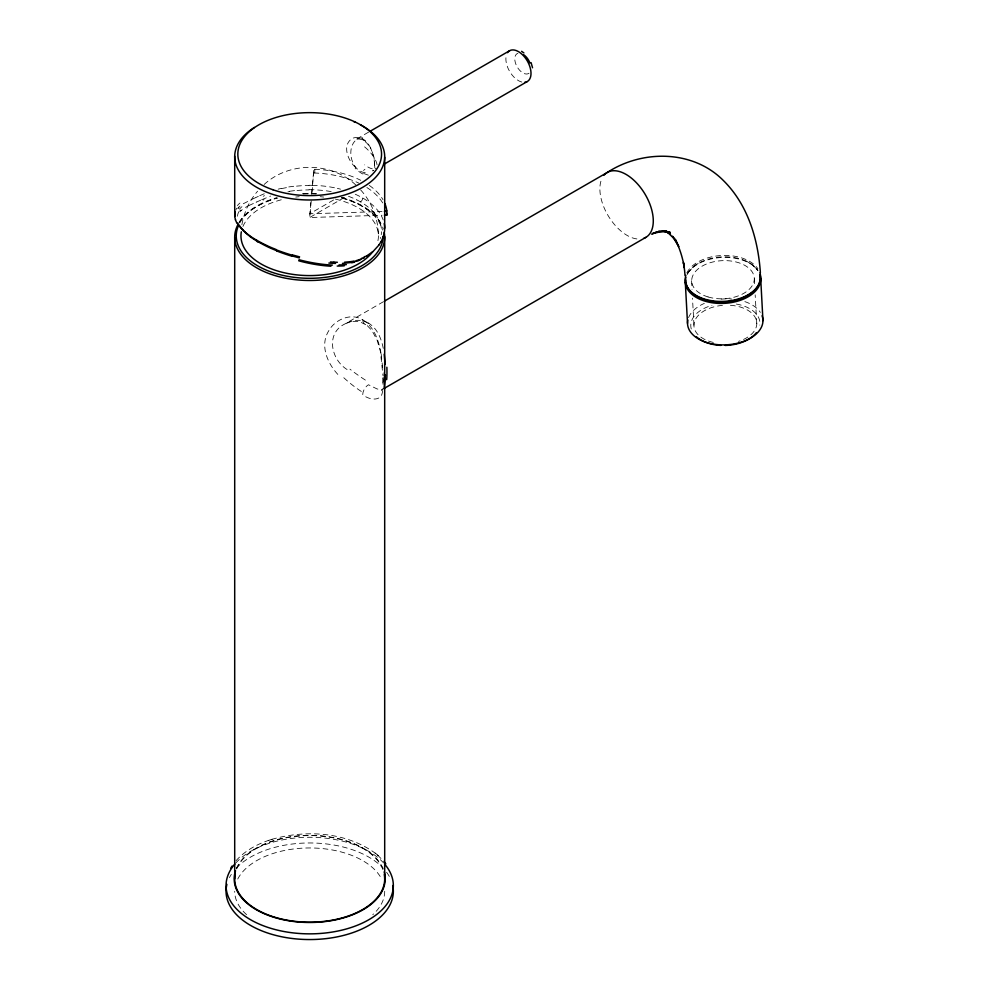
<?xml version="1.0" encoding="UTF-8"?>
<svg xmlns="http://www.w3.org/2000/svg" width="989" height="989" viewBox="0 0 989 989"><rect width="100%" height="100%" fill="white"/><g stroke="black" fill="none" stroke-linecap="round" stroke-linejoin="round"><path stroke-width="0.74" stroke-dasharray="4.95 3.71" d="M383.176 381.049L383.188 379.232A8.135 4.698 0 0 1 383.238 377.229M355.558 167.438C347.856 160.675 341.428 144.493 352.826 138.139C369.268 133.119 376.018 158.116 374.176 168.34M383.027 378.095L382.817 384.523M383.163 381.494L383.077 384.461M310.731 202.646L309.693 217.518L382.014 215.268M311.51 194.289L313.859 169.243L314.811 169.267A77.253 44.604 0 0 1 360.75 180.307M311.251 200.816L309.693 217.518L346.113 196.49M312.03 192.472L313.859 169.243M374.843 167.969L374.065 157.412L370.43 147.472M382.496 390.63C382.508 402.152 369.021 400.137 362.728 394.71A8.135 4.698 -60 0 1 368.477 384.746L377.155 388.986L382.113 389.567M241.885 224.738C244.036 212.45 249.339 200.631 257.597 191.211M381.569 390.68L382.681 388.751M688.084 272.531L694.204 265.992L699.421 262.678M239.078 222.34C247.361 209.26 262.097 202.003 276.512 197.751M237.62 208.37L240.006 206.058M239.944 211.72L242.243 209.569M236.05 860.69C244.74 850.899 256.571 844.408 268.872 840.304M372.766 170.887L373.459 170.256L372.742 170.813M264.15 184.473C289.221 161.417 331.315 161.702 356.028 185.19M243.294 203.734L253.703 198.505M245.433 207.406L248.857 205.576M368.613 132.13L355.286 139.82C359.316 137.31 366.474 140.673 369.997 147.509M333.59 199.976L309.693 213.772L382.014 211.522M383.547 301.645L345.062 323.86C325.307 333.206 331.006 359.86 347.287 369.651M248.882 205.564L255.669 202.461M256.015 197.441L258.339 196.354M255.731 197.59L254 198.369M260.676 200.174L256.843 201.941M259.736 195.711L264.558 193.621M261.714 199.704L270.578 196.094M256.744 201.991L256.114 202.263M271.654 839.401C306.021 829.462 346.546 831.885 375.968 853.73M268.204 840.514L272.259 839.204M278.181 189.146L281.296 188.392M288.788 186.933L296.341 185.944M289.653 191.26L296.885 190.308M302.56 193.436L316.159 193.399M309.001 185.289L312.314 185.314M309.025 189.678L312.203 189.703A71.826 41.044 0.2 0 1 320.473 190.222L323.452 190.469A71.826 41.217 0.1 0 1 331.463 191.668M313.859 172.988L314.811 173.013A77.253 44.604 0 0 1 358.896 183.138M320.968 185.796L324.058 186.105A74.991 43.046 0.1 0 1 337.212 188.355M368.341 175.177L362.728 173.112A3.14 1.817 -60 0 1 364.953 169.267M341.23 197.293C357.239 201.756 374.225 209.915 382.001 225.467M746.497 261.22L751.64 264.15L757.339 269.589M356.819 199.877L357.252 200.099A71.826 41.427 0.1 0 1 372.334 210.88M383.275 348.388C381.358 338.757 377.365 328.323 368.477 323.106A8.135 4.698 -60 0 1 362.728 319.781C350.749 312.524 334.752 319.546 328.484 331.204C319.212 346.595 328.484 365.683 340.241 376.846M368.477 323.106C361.331 318.854 352.059 319.731 345.062 323.86L351.416 321.4L350.526 321.598L359.205 321.462L367.278 325.455L366.585 324.874L372.062 330.685L377.192 340.414L380.394 351.429L382.953 375.511M362.728 319.781C374.398 326.877 378.824 341.081 381.124 353.765M377.452 854.966L384.227 861.74M375.115 853.037L378.342 855.695M360.639 189.913C371.988 202.349 378.342 219.076 378.428 235.901M380.209 223.217L380.716 224.923A71.838 41.34 0.4 0 1 381.235 234.702M381.21 354.285L382.966 370.826M756.758 323.477L755.176 294.883M693.981 325.257L692.485 298.171M374.596 163.704L374.51 161.899M754.36 278.713L754.731 286.044M691.583 280.666L692.028 289.357M378.255 232.118L378.33 233.874M314.811 169.267L314.811 173.013M369.256 185.376A77.253 44.604 0 0 1 382.978 199.667M366.857 187.514A77.253 44.604 0 0 1 382.978 203.413M384.696 891.262A74.991 43.293 0 0 1 372.791 914.664M246.607 914.664A74.991 43.293 0 0 1 234.702 891.262M237.743 879.06A74.991 43.293 0 0 1 309.693 847.956A74.991 43.293 0 0 1 381.655 879.06M636.904 238.942A37.743 21.35 59 0 1 608.087 215.577A37.743 21.35 59 0 1 601.572 179.343M383.992 372.63A42.91 8.369 82.3 0 1 384.066 375.214M384.103 379.541A42.91 8.369 82.3 0 1 384.066 381.556M361.306 391.459A37.063 9.618 40.9 0 1 342.305 376.327M365.361 380.073A34.615 5.452 36.5 0 1 349.933 369.157M335.382 199.098A68.736 39.684 0 0 1 377.625 241.959M242.935 226.469A68.736 39.684 0 0 1 284.028 199.098M295.76 197.058A68.736 39.684 0 0 1 299.21 196.687M320.176 196.687A68.736 39.684 0 0 1 323.626 197.058M239.857 222.822A73.421 42.391 0 0 1 276.895 197.985M303.252 193.683A73.421 42.391 0 0 1 316.084 193.683M342.478 197.985A73.421 42.391 0 0 1 382.422 230.091M238.967 222.785A74.991 43.293 0 0 1 277.835 197.998M303.116 194.067A74.991 43.293 0 0 1 316.22 194.054M341.539 197.998A74.991 43.293 0 0 1 383.373 229.114M229.436 877.651A83.645 48.288 0 0 1 231.327 874.387M236.284 868.119A83.645 48.288 0 0 1 309.693 842.962A83.645 48.288 0 0 1 383.114 868.119M386.588 872.249A83.645 48.288 0 0 1 389.369 876.551M236.705 868.96A74.991 43.293 0 0 1 310.645 835.606A74.991 43.293 0 0 1 383.102 870.036M235.79 862.952A83.645 48.288 0 0 1 309.693 837.275A83.645 48.288 0 0 1 383.608 862.952M236.334 868.626A75.485 43.578 0 0 1 309.705 835.322A75.485 43.578 0 0 1 383.052 868.639M686.786 272.964A37.743 22.97 -2.8 0 1 721.154 255.533A37.743 22.97 -2.8 0 1 757.883 268.724M730.401 305.292A31.463 19.137 -2.8 0 1 756.523 320.819A31.463 19.137 -2.8 0 1 738.486 341.366M713.292 342.417A31.463 19.137 -2.8 0 1 694.327 322.266A31.463 19.137 -2.8 0 1 723.046 305.329M687.157 274.398A37.743 22.97 -2.8 0 1 721.611 257.486A37.743 22.97 -2.8 0 1 757.895 270.603M687.466 273.978A37.137 22.574 -2.9 0 1 722.069 256.868A37.137 22.574 -2.9 0 1 757.908 270.714M736.36 304.056A34.603 21.053 -2.8 0 1 759.812 325.097M691.274 328.991A34.603 21.053 -2.8 0 1 711.907 305.378M688.567 317.63A37.743 22.982 -2.9 0 1 704.341 303.388M721.154 299.148A37.743 22.982 -2.9 0 1 731.712 299.024M744.865 301.62A37.743 22.982 -2.9 0 1 760.356 312.388M364.953 140.24A3.14 1.817 -60 0 1 362.728 138.967M362.926 174.039A19.075 9.161 50.5 0 1 355.138 168.204M364.582 146.867A17.604 6.626 46.7 0 1 375.313 168.798M372.346 168.859A17.604 6.626 46.7 0 1 364.681 164.866M365.225 172.581A17.567 12.733 78.1 0 1 350.811 152.986A17.567 12.733 78.1 0 1 365.102 138.275M529.028 73.235A11.485 6.626 60 0 1 517 66.622A11.485 6.626 60 0 1 517.902 53.295M521.833 82.062A17.765 10.261 60 0 1 509.619 71.381A17.765 10.261 60 0 1 506.294 55.409M362.728 198.01A3.14 1.817 -60 0 1 360.503 201.855M348.499 196.292A71.826 41.402 0.1 0 1 356.806 199.889M372.42 210.978A71.826 41.402 0.1 0 1 374.633 213.451M374.72 213.5A71.826 41.217 0.1 0 1 379.17 220.535M379.195 220.634A71.814 41.353 0.2 0 1 380.209 223.217M380.654 237.385A71.838 41.34 0.4 0 1 380.332 238.448M237.508 216.22A76.672 27.123 12.6 0 1 239.017 211.498M239.573 209.099A77.735 25.726 5.2 0 1 241.922 206.701M263.074 200.099A65.917 12.313 -16.9 0 1 264.075 199.654M287.935 191.854A71.814 39.399 -0.3 0 1 289.69 191.557M297.059 190.506A71.826 40.561 0.1 0 1 309.025 189.9M235.741 210.15A79.639 28.941 12.2 0 1 236.717 208.172M237.422 205.601A80.616 27.507 4.9 0 1 239.907 203.042M263.21 196.255A66.77 12.128 -17.2 0 1 264.52 195.674M281.593 188.627A74.966 41.217 -0.2 0 1 288.825 187.23M296.527 186.142A74.991 42.379 0.1 0 1 309.001 185.512M312.314 185.376A74.991 42.873 0.2 0 1 320.955 185.858M337.36 188.38A74.991 43.17 0.1 0 1 340.562 189.171M355.261 194.24A74.991 43.17 0.1 0 1 383.188 219.954M240.97 210.62L240.043 210.125L240.97 210.62M238.794 208.246L238.708 207.233L238.794 208.246M708.05 296.935A31.327 19.063 -2.8 0 0 754.298 278.243A31.327 19.063 -2.8 0 0 706.653 263.952A31.327 19.063 -2.8 0 0 708.05 296.935"/><path stroke-width="1.48" d="M234.702 878.9L234.702 237.756M234.727 216.492L234.702 156.126M383.485 236.26L381.26 241.452M384.202 387.465L385.401 374.967A8.135 4.698 0 0 0 384.189 375.869M230.672 868.317L232.069 866.03M379.108 244.864L373.162 251.391L365.856 256.571M367.278 255.582L366.437 256.176M364.348 257.56L363.47 258.092M369.935 131.364L509.792 50.624M383.732 164.409L527.088 81.654M384.869 300.879L607.333 172.432C642.454 149.512 692.98 149.772 723.441 180.579C747.857 204.711 758.093 239.165 760.38 272.655M383.658 388.714L645.829 237.372M364.026 257.733L359.415 259.687M360.614 259.613L359.464 260.144M651.64 234.183L657.462 231.723L652.517 233.577L664.237 230.956L658.451 231.389L670.196 232.341L664.385 231.29L670.208 233.317L665.041 231.067L670.542 234.17L666.017 230.833L676.179 240.648L672.433 236.223L678.763 246.57L676.253 241.365C681.186 252.071 684.45 263.667 684.969 275.474M359.131 260.28L358.451 260.552M358.29 260.614L356.584 261.195M359.403 259.687L356.522 260.527M355.187 261.603L354.124 261.887M353.58 261.195L350.576 261.665M351.219 262.518L342.441 263.408M350.539 261.677L344.543 262.196M384.424 211.448L386.786 210.855A77.253 44.604 0 0 0 384.845 203.425M384.424 215.194L386.835 215.12L386.786 210.855M337.385 262.283L333.973 262.159M335.531 263.433L328.843 263.049M333.886 262.159L330.425 261.949M299.63 256.868L292.41 254.915M299.308 257.919L292.373 256.003M242.713 230.029A71.665 25.331 14.5 0 0 247.905 234.368A70.985 25.096 14.5 0 0 252.455 237.681L252.64 237.756A70.751 24.96 14.5 0 0 260.985 242.589L261.257 242.725M521.586 51.317L523.898 52.936M384.227 861.74L385.834 863.854M236.717 222.76L235.37 219.756M238.436 224.058L238.806 224.812A73.421 42.391 0 0 0 299.63 277.897A73.421 42.391 0 0 0 383.114 236.42M531.093 62.653L532.539 67.771M384.227 354.186L385.129 364.471M386.835 215.12L386.786 214.564A77.253 44.604 0 0 0 386.501 212.746M762.952 320.659L760.702 278.539M687.516 323.366L685.303 282.347M384.684 157.251L384.684 228.236M384.684 236.631L384.696 878.9M603.945 175.313A37.743 21.35 59 0 1 644.062 192.571A37.743 21.35 59 0 1 643.814 238.3M386.872 367.24A31.364 5.489 84.5 0 1 386.674 379.702M372.779 251.663A68.736 39.684 0 0 1 292.299 274.299A68.736 39.684 0 0 1 241.328 231.809M384.214 232.316A74.991 43.293 0 0 1 303.116 280.32A74.991 43.293 0 0 1 237.793 224.874M392.744 885.526A83.645 48.288 0 0 1 308.704 939.55A83.645 48.288 0 0 1 226.901 884.389M384.288 874.437A74.991 43.293 0 0 1 309.693 922.205A74.991 43.293 0 0 1 235.098 874.437M385.426 865.066A83.645 48.288 0 0 1 308.667 933.851A83.645 48.288 0 0 1 234.863 863.99M384.189 871.865A75.485 43.578 0 0 1 308.729 922.477A75.485 43.578 0 0 1 235.53 870.765M759.96 272.939A37.743 22.97 -2.8 0 1 722.996 301.41A37.743 22.97 -2.8 0 1 685.859 275.325M759.985 274.719A37.743 22.97 -2.8 0 1 723.416 303.388A37.743 22.97 -2.8 0 1 685.884 277.513M759.676 274.967A37.137 22.574 -2.9 0 1 725.221 301.905A37.137 22.574 -2.9 0 1 685.871 280.035M756.424 332.663A34.603 21.053 -2.8 0 1 725.122 345.445M720.808 345.396A34.603 21.053 -2.8 0 1 696.417 336.792M762.062 315.763A37.743 22.982 -2.9 0 1 726.828 344.802A37.743 22.982 -2.9 0 1 687.85 320.003M360.33 124.75A74.991 43.293 0 0 1 365.015 185.92A74.991 43.293 0 0 1 259.069 188.639A74.991 43.293 0 0 1 254.371 127.457M353.901 121.721A74.991 43.293 0 0 1 355.236 122.29M523.725 54.729A11.485 6.626 60 0 1 529.968 63.049M507.493 52.689A17.765 10.261 60 0 1 527.335 61.009A17.765 10.261 60 0 1 524.603 82.334M362.135 258.154A65.398 47.868 33.3 0 1 361.504 258.475M354.26 262.172A64.817 48.696 48.7 0 1 351.738 262.777M344.246 265.831A77.748 42.292 21.4 0 1 337.187 266.053M330.956 266.226A75.461 32.513 16.1 0 1 298.715 260.799M292.101 256.262A70.071 24.923 14.8 0 1 276.685 250.946M276.772 250.736A68.328 23.674 14.9 0 1 268.316 247.139A67.549 23.204 15 0 1 262.481 244.196L262.308 244.073A67.301 23.068 15 0 1 254.297 239.474L254.074 239.313A67.549 23.204 15 0 1 249.71 236.334M258.117 241.786A3.14 1.817 -60 0 1 256.67 240.216M249.735 236.198A68.29 23.452 15 0 1 244.765 232.069M244.951 232.019A70.083 24.218 14.8 0 1 239.561 225.677M267.24 245.68A70.985 25.096 14.5 0 1 261.22 242.738M242.886 229.955A73.347 26.073 14.3 0 1 237.014 222.846M235.567 219.781A76.61 27.68 13.3 0 1 234.813 216.517M235.209 215.651A79.639 28.941 12.2 0 1 235.234 212.005M384.227 223.551A74.991 43.157 0.4 0 1 383.435 236.198M381.086 241.551A74.966 43.343 1.9 0 1 379.022 244.765M365.238 256.398A66.671 48.535 31.6 0 1 363.94 257.078M356.67 260.799A65.348 48.918 45.9 0 1 353.728 261.504M346.373 264.632A80.616 44.159 20.7 0 1 339.042 264.916M332.465 265.101A78.477 34.343 15.5 0 1 299.024 259.736M292.126 255.174A73.347 26.79 14.3 0 1 276.055 249.735M276.129 249.512A71.665 25.541 14.4 0 1 267.314 245.779M684.301 267.586L683.448 262.505L684.203 267.586M272.964 189.777A71.851 41.476 0 0 0 381.544 154.667A71.851 41.476 0 0 0 274.583 117.938A71.851 41.476 0 0 0 272.964 189.777"/></g></svg>
